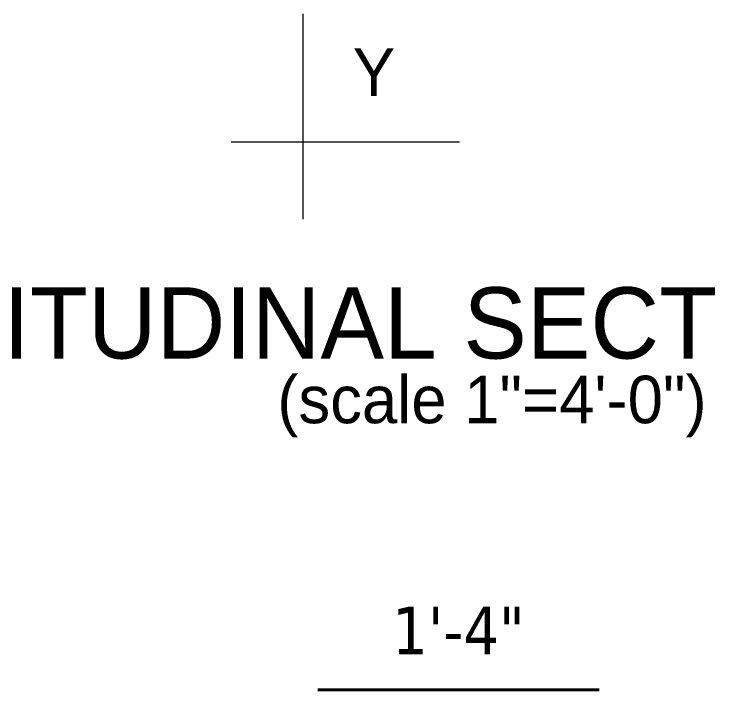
# Model space of a CAD drawing. Header units: inches. Extents: x 85856 to 287200, y -126184 to 75211.
# Drawn here: x 186452.9 to 186571.1, y -25421.6 to -25307.7 of the extents above; entities that cross this region are included whole.
import ezdxf

# ---------------------------------------------------------------- set-up
doc = ezdxf.new("R2010")
doc.units = ezdxf.units.IN
doc.header["$LTSCALE"] = 0.5
doc.header["$MEASUREMENT"] = 0
doc.header["$PDMODE"] = 66
doc.linetypes.add('ACAD_ISO04W100', pattern=[30, 24, -3, 0, -3])
doc.linetypes.add('HIDDEN', pattern=[0.375, 0.25, -0.125])
for name, color, linetype, lineweight in [('cl', 4, 'ACAD_ISO04W100', 15), ('DIM', 4, 'Continuous', 5), ('dimension', 100, 'Continuous', 13), ('door', 202, 'Continuous', 5), ('steps', 253, 'Continuous', 20), ('TEXT', 220, 'Continuous', 9), ('Toilet', 7, 'Continuous', 25), ('wall', 1, 'Continuous', 40)]:
    doc.layers.add(name, color=color, linetype=linetype, lineweight=lineweight)
doc.styles.add('Lettring Text', font='arial.ttf')
doc.styles.add('S-111', font='tahoma.ttf', dxfattribs={"height": 8})
doc.styles.get("Standard").update_dxf_attribs({"font": 'arial.ttf'})
doc.styles.add('Text', font='GOTHIC.TTF', dxfattribs={"height": 6})
doc.dimstyles.new('Copy of Standard', dxfattribs={"dimtxt": 6, "dimasz": 2.875, "dimexe": 2, "dimexo": 4, "dimgap": 2, "dimtad": 1, "dimdec": 0, "dimrnd": 1, "dimzin": 0, "dimdsep": 46, "dimlunit": 4, "dimtxsty": 'Lettring Text', "dimcen": 0.1, "dimclrd": 7, "dimclre": 7, "dimclrt": 7, "dimazin": 0, "dimtfac": 0.645, "dimtdec": 0, "dimtmove": 1, "dimatfit": 0, "dimfxl": 3, "dimfxlon": 1, "dimtfillclr": 256, "dimtolj": 1, "dimtzin": 0, "dimlwd": -1, "dimlwe": -1, "dimarcsym": 2})
doc.dimstyles.new("S-2'", dxfattribs={"dimscale": 96, "dimtxt": 9, "dimasz": 0.003, "dimexe": 0.09375, "dimexo": 0.09375, "dimgap": 0.0625, "dimtad": 1, "dimdec": 0, "dimlfac": 0.25, "dimzin": 3, "dimdsep": 46, "dimlunit": 3, "dimtxsty": 'S-111', "dimblk": 'S', "dimcen": 0.09375, "dimdle": 0.09375, "dimse1": 1, "dimse2": 1, "dimadec": 0, "dimazin": 1, "dimtfac": 1, "dimtdec": 0, "dimtix": 1, "dimtmove": 0, "dimatfit": 3, "dimldrblk": 'DOTSMALL', "dimfxl": 1, "dimtolj": 1, "dimtzin": 1, "dimarcsym": 0})
pattern_1 = [(90, (-3680.62, 0), (-12.5, 0), [])]

# ---------------------------------------------------------------- blocks, each defined once
blk = doc.blocks.new('REIURETT')
at = {"layer": 'DIM'}
for p, q in [((880107.96, -15248.73), (880107.96, -15283.3)), ((880095.85, -15270.27), (880134.35, -15270.27))]:
    blk.add_line(p, q, dxfattribs=at)
at = {"layer": 'TEXT', "style": 'Text'}
for s, height, p in [('Y', 8, (880116.36, -15262.53)), ('LONGITUDINAL SECTION AT X-X', 12, (880011.97, -15306.79)), ('(scale 1"=4\'-0")', 8, (880103.65, -15317.69))]:
    blk.add_text(s, height=height, dxfattribs=at).set_placement(p)
blk = doc.blocks.new('*D432')
at = {"layer": 'Defpoints', "color": 0, "ltscale": 0.5, "transparency": 16777216}
for p in [(348550.37, -34284.7), (348535.47, -34298.4), (348698.03, -34475.15)]:
    blk.add_point(p, dxfattribs=at)
at = {"layer": 'steps', "color": 7, "ltscale": 0.5, "transparency": 16777216}
for p, q in [((348548.16, -34286.73), (348551.84, -34283.34)), ((348710.98, -34459.33), (348552.32, -34286.81)), ((348710.72, -34463.47), (348714.4, -34460.09))]:
    blk.add_line(p, q, dxfattribs=at)
for points in [[(348552.67, -34286.49), (348551.96, -34287.14), (348550.37, -34284.7)], [(348711.33, -34459), (348710.63, -34459.65), (348712.93, -34461.44)]]:
    blk.add_solid(points, dxfattribs=at)
at = {"layer": 'steps', "color": 7, "ltscale": 0.5, "transparency": 16777216, "insert": (348637.63, -34367.57), "char_height": 12, "attachment_point": 5, "rotation": 312.6053, "style": 'Lettring Text'}
blk.add_mtext("\\A1;20'", dxfattribs=at)
blk = doc.blocks.new('*D433')
at = {"layer": 'Defpoints', "color": 0, "ltscale": 0.5, "transparency": 16777216}
for p in [(348698.03, -34475.15), (348715.72, -34493.16), (348441.11, -34727.6)]:
    blk.add_point(p, dxfattribs=at)
at = {"layer": 'steps', "color": 7, "ltscale": 0.5, "transparency": 16777216}
for p, q in [((348713.62, -34491.02), (348717.13, -34494.58)), ((348460.86, -34743.6), (348713.67, -34495.17)), ((348456.71, -34743.48), (348460.21, -34747.04))]:
    blk.add_line(p, q, dxfattribs=at)
for points in [[(348713.34, -34494.83), (348714.01, -34495.51), (348715.72, -34493.16)], [(348460.52, -34743.26), (348461.19, -34743.94), (348458.81, -34745.62)]]:
    blk.add_solid(points, dxfattribs=at)
at = {"layer": 'steps', "color": 7, "ltscale": 0.5, "transparency": 16777216, "insert": (348581.57, -34613.59), "char_height": 12, "attachment_point": 5, "rotation": 44.4987, "style": 'Lettring Text'}
blk.add_mtext("\\A1;30'", dxfattribs=at)
blk = doc.blocks.new('*D434')
at = {"layer": 'Defpoints', "color": 0, "ltscale": 0.5, "transparency": 16777216}
for p in [(348278.55, -34550.86), (348441.11, -34727.6), (348418.21, -34748.66)]:
    blk.add_point(p, dxfattribs=at)
at = {"layer": 'steps', "color": 7, "ltscale": 0.5, "transparency": 16777216}
for p, q in [((348257.87, -34569.89), (348254.19, -34573.27)), ((348257.61, -34574.03), (348416.27, -34746.55)), ((348420.42, -34746.63), (348416.74, -34750.02))]:
    blk.add_line(p, q, dxfattribs=at)
for points in [[(348257.96, -34573.71), (348257.25, -34574.36), (348255.66, -34571.92)], [(348416.62, -34746.22), (348415.92, -34746.87), (348418.21, -34748.66)]]:
    blk.add_solid(points, dxfattribs=at)
at = {"layer": 'steps', "color": 7, "ltscale": 0.5, "transparency": 16777216, "insert": (348342.92, -34654.79), "char_height": 12, "attachment_point": 5, "rotation": 312.6053, "style": 'Lettring Text'}
blk.add_mtext("\\A1;20'", dxfattribs=at)
blk = doc.blocks.new('*D435')
at = {"layer": 'Defpoints', "color": 0, "ltscale": 0.5, "transparency": 16777216}
for p in [(348535.47, -34298.4), (348278.55, -34550.86), (348295.33, -34567.93)]:
    blk.add_point(p, dxfattribs=at)
at = {"layer": 'steps', "color": 7, "ltscale": 0.5, "transparency": 16777216}
for p, q in [((348550.14, -34313.33), (348553.65, -34316.9)), ((348550.2, -34317.49), (348297.38, -34565.92)), ((348293.23, -34565.79), (348296.73, -34569.36))]:
    blk.add_line(p, q, dxfattribs=at)
for points in [[(348549.86, -34317.15), (348550.53, -34317.83), (348552.25, -34315.47)], [(348297.04, -34565.57), (348297.72, -34566.26), (348295.33, -34567.93)]]:
    blk.add_solid(points, dxfattribs=at)
at = {"layer": 'steps', "color": 7, "ltscale": 0.5, "transparency": 16777216, "insert": (348418.09, -34435.9), "char_height": 12, "attachment_point": 5, "rotation": 44.4987, "style": 'Lettring Text'}
blk.add_mtext("\\A1;30'", dxfattribs=at)
blk = doc.blocks.new('*D436')
at = {"layer": 'Defpoints', "color": 0, "ltscale": 0.5, "transparency": 16777216}
for p in [(348276.15, -34553.23), (348202.91, -34635.01), (348227.12, -34647.59)]:
    blk.add_point(p, dxfattribs=at)
at = {"layer": 'steps', "color": 7, "ltscale": 0.5, "transparency": 16777216}
for p, q in [((348254.6, -34542.03), (348250.17, -34539.73)), ((348250.62, -34543.2), (348204.24, -34632.46)), ((348205.57, -34636.4), (348201.14, -34634.09))]:
    blk.add_line(p, q, dxfattribs=at)
for points in [[(348250.19, -34542.98), (348251.04, -34543.42), (348251.94, -34540.65)], [(348203.81, -34632.24), (348204.66, -34632.68), (348202.91, -34635.01)]]:
    blk.add_solid(points, dxfattribs=at)
at = {"layer": 'steps', "color": 7, "ltscale": 0.5, "transparency": 16777216, "insert": (348220.21, -34584.08), "char_height": 12, "attachment_point": 5, "rotation": 62.5443, "style": 'Lettring Text'}
blk.add_mtext('\\A1;8\'-10"', dxfattribs=at)
blk = doc.blocks.new('*D437')
at = {"layer": 'Defpoints', "color": 0, "ltscale": 0.5, "transparency": 16777216}
for p in [(348639.66, -34196.02), (348256.91, -34533.65), (348276.15, -34553.23)]:
    blk.add_point(p, dxfattribs=at)
at = {"layer": 'steps', "color": 7, "ltscale": 0.5, "transparency": 16777216}
for p, q in [((348622.52, -34178.59), (348619.02, -34175.02)), ((348618.37, -34178.47), (348258.96, -34531.64)), ((348259.02, -34535.79), (348255.51, -34532.23))]:
    blk.add_line(p, q, dxfattribs=at)
for points in [[(348618.04, -34178.12), (348618.71, -34178.81), (348620.42, -34176.45)], [(348258.63, -34531.3), (348259.3, -34531.98), (348256.91, -34533.65)]]:
    blk.add_solid(points, dxfattribs=at)
at = {"layer": 'steps', "color": 7, "ltscale": 0.5, "transparency": 16777216, "insert": (348432.97, -34349.26), "char_height": 12, "attachment_point": 5, "rotation": 44.4987, "style": 'Lettring Text'}
blk.add_mtext('\\A1;42\'-6"', dxfattribs=at)
blk = doc.blocks.new('*D438')
at = {"layer": 'Defpoints', "color": 0, "ltscale": 0.5, "transparency": 16777216}
for p in [(348972.72, -33795.43), (348618.87, -34178.74), (348639.66, -34196.02)]:
    blk.add_point(p, dxfattribs=at)
at = {"layer": 'steps', "color": 7, "ltscale": 0.5, "transparency": 16777216}
for p, q in [((348954.24, -33780.07), (348950.4, -33776.87)), ((348950.1, -33780.36), (348620.71, -34176.53)), ((348621.18, -34180.66), (348617.33, -34177.46))]:
    blk.add_line(p, q, dxfattribs=at)
for points in [[(348949.73, -33780.06), (348950.47, -33780.67), (348951.94, -33778.15)], [(348620.34, -34176.23), (348621.08, -34176.84), (348618.87, -34178.74)]]:
    blk.add_solid(points, dxfattribs=at)
at = {"layer": 'steps', "color": 7, "ltscale": 0.5, "transparency": 16777216, "insert": (348779.15, -33973.25), "char_height": 12, "attachment_point": 5, "rotation": 50.2585, "style": 'Lettring Text'}
blk.add_mtext('\\A1;43\'-5"', dxfattribs=at)
blk = doc.blocks.new('*D439')
at = {"layer": 'Defpoints', "color": 0, "ltscale": 0.5, "transparency": 16777216}
for p in [(348990.45, -33780.81), (348972.72, -33795.43), (349174.62, -34040.17)]:
    blk.add_point(p, dxfattribs=at)
at = {"layer": 'steps', "color": 7, "ltscale": 0.5, "transparency": 16777216}
for p, q in [((348988.14, -33782.72), (348991.99, -33779.54)), ((349190.52, -34023.33), (348992.28, -33783.03)), ((349190.03, -34027.46), (349193.89, -34024.27))]:
    blk.add_line(p, q, dxfattribs=at)
for points in [[(348992.65, -33782.72), (348991.91, -33783.33), (348990.45, -33780.81)], [(349190.89, -34023.02), (349190.15, -34023.63), (349192.35, -34025.55)]]:
    blk.add_solid(points, dxfattribs=at)
at = {"layer": 'steps', "color": 7, "ltscale": 0.5, "transparency": 16777216, "insert": (349097.67, -33898.01), "char_height": 12, "attachment_point": 5, "rotation": 309.5205, "style": 'Lettring Text'}
blk.add_mtext('\\A1;26\'-5"', dxfattribs=at)
blk = doc.blocks.new('*D440')
at = {"layer": 'Defpoints', "color": 0, "ltscale": 0.5, "transparency": 16777216}
for p in [(349174.62, -34040.17), (349185.95, -34047.01), (349075.81, -34203.83)]:
    blk.add_point(p, dxfattribs=at)
at = {"layer": 'steps', "color": 7, "ltscale": 0.5, "transparency": 16777216}
for p, q in [((349183.38, -34045.46), (349187.66, -34048.05)), ((349088.63, -34208.21), (349184.46, -34049.48)), ((349084.57, -34209.12), (349088.85, -34211.71))]:
    blk.add_line(p, q, dxfattribs=at)
for points in [[(349184.05, -34049.23), (349184.87, -34049.72), (349185.95, -34047.01)], [(349088.22, -34207.97), (349089.04, -34208.46), (349087.14, -34210.67)]]:
    blk.add_solid(points, dxfattribs=at)
at = {"layer": 'steps', "color": 7, "ltscale": 0.5, "transparency": 16777216, "insert": (349129.59, -34124.64), "char_height": 12, "attachment_point": 5, "rotation": 58.8796, "style": 'Lettring Text'}
blk.add_mtext('\\A1;15\'-11"', dxfattribs=at)
blk = doc.blocks.new('*D441')
at = {"layer": 'Defpoints', "color": 0, "ltscale": 0.5, "transparency": 16777216}
for p in [(349075.81, -34203.83), (349086.51, -34211.28), (348945.94, -34390.52)]:
    blk.add_point(p, dxfattribs=at)
at = {"layer": 'steps', "color": 7, "ltscale": 0.5, "transparency": 16777216}
for p, q in [((349084.05, -34209.56), (349088.15, -34212.42)), ((348958.28, -34395.6), (349084.87, -34213.64)), ((348954.17, -34396.25), (348958.28, -34399.1))]:
    blk.add_line(p, q, dxfattribs=at)
for points in [[(349084.47, -34213.36), (349085.26, -34213.91), (349086.51, -34211.28)], [(348957.88, -34395.33), (348958.67, -34395.88), (348956.64, -34397.96)]]:
    blk.add_solid(points, dxfattribs=at)
at = {"layer": 'steps', "color": 7, "ltscale": 0.5, "transparency": 16777216, "insert": (349014.9, -34299.98), "char_height": 12, "attachment_point": 5, "rotation": 55.1744, "style": 'Lettring Text'}
blk.add_mtext('\\A1;18\'-11"', dxfattribs=at)
blk = doc.blocks.new('*D442')
at = {"layer": 'Defpoints', "color": 0, "ltscale": 0.5, "transparency": 16777216}
for p in [(348945.94, -34390.52), (348957.96, -34396.5), (348883, -34517.05)]:
    blk.add_point(p, dxfattribs=at)
at = {"layer": 'steps', "color": 7, "ltscale": 0.5, "transparency": 16777216}
for p, q in [((348955.27, -34395.16), (348959.75, -34397.39)), ((348896.31, -34520.46), (348956.68, -34399.07)), ((348892.34, -34521.7), (348896.82, -34523.92))]:
    blk.add_line(p, q, dxfattribs=at)
for points in [[(348956.25, -34398.86), (348957.11, -34399.29), (348957.96, -34396.5)], [(348895.88, -34520.24), (348896.74, -34520.67), (348895.03, -34523.03)]]:
    blk.add_solid(points, dxfattribs=at)
at = {"layer": 'steps', "color": 7, "ltscale": 0.5, "transparency": 16777216, "insert": (348919.22, -34456.15), "char_height": 12, "attachment_point": 5, "rotation": 63.5559, "style": 'Lettring Text'}
blk.add_mtext('\\A1;11\'-9"', dxfattribs=at)
blk = doc.blocks.new('*D443')
at = {"layer": 'Defpoints', "color": 0, "ltscale": 0.5, "transparency": 16777216}
for p in [(348883, -34517.05), (348894.55, -34523.66), (348717.03, -34807.23)]:
    blk.add_point(p, dxfattribs=at)
at = {"layer": 'steps', "color": 7, "ltscale": 0.5, "transparency": 16777216}
for p, q in [((348891.95, -34522.17), (348896.29, -34524.65)), ((348730.01, -34811.34), (348893.12, -34526.15)), ((348725.98, -34812.35), (348730.32, -34814.83))]:
    blk.add_line(p, q, dxfattribs=at)
for points in [[(348892.71, -34525.91), (348893.54, -34526.39), (348894.55, -34523.66)], [(348729.59, -34811.1), (348730.42, -34811.58), (348728.58, -34813.84)]]:
    blk.add_solid(points, dxfattribs=at)
at = {"layer": 'steps', "color": 7, "ltscale": 0.5, "transparency": 16777216, "insert": (348804.51, -34664.71), "char_height": 12, "attachment_point": 5, "rotation": 60.2319, "style": 'Lettring Text'}
blk.add_mtext('\\A1;27\'-10"', dxfattribs=at)
blk = doc.blocks.new('*D444')
at = {"layer": 'Defpoints', "color": 0, "ltscale": 0.5, "transparency": 16777216}
for p in [(348717.03, -34807.23), (348725.15, -34816.06), (348596.44, -34918.14)]:
    blk.add_point(p, dxfattribs=at)
at = {"layer": 'steps', "color": 7, "ltscale": 0.5, "transparency": 16777216}
for p, q in [((348723.12, -34813.85), (348726.5, -34817.53)), ((348606.67, -34925.02), (348723.03, -34818.01)), ((348602.53, -34924.76), (348605.91, -34928.44))]:
    blk.add_line(p, q, dxfattribs=at)
for points in [[(348722.71, -34817.65), (348723.36, -34818.36), (348725.15, -34816.06)], [(348606.35, -34924.67), (348607, -34925.38), (348604.56, -34926.97)]]:
    blk.add_solid(points, dxfattribs=at)
at = {"layer": 'steps', "color": 7, "ltscale": 0.5, "transparency": 16777216, "insert": (348659.35, -34865.53), "char_height": 12, "attachment_point": 5, "rotation": 42.6053, "style": 'Lettring Text'}
blk.add_mtext('\\A1;13\'-8"', dxfattribs=at)
blk = doc.blocks.new('*D445')
at = {"layer": 'Defpoints', "color": 0, "ltscale": 0.5, "transparency": 16777216}
for p in [(348596.44, -34918.14), (348608.18, -34926.98), (348502.53, -35042.92)]:
    blk.add_point(p, dxfattribs=at)
at = {"layer": 'steps', "color": 7, "ltscale": 0.5, "transparency": 16777216}
for p, q in [((348605.78, -34925.17), (348609.78, -34928.18)), ((348515.99, -35049.46), (348606.45, -34929.28)), ((348511.87, -35049.95), (348515.86, -35052.96))]:
    blk.add_line(p, q, dxfattribs=at)
for points in [[(348606.07, -34928.99), (348606.83, -34929.56), (348608.18, -34926.98)], [(348515.61, -35049.17), (348516.38, -35049.74), (348514.26, -35051.75)]]:
    blk.add_solid(points, dxfattribs=at)
at = {"layer": 'steps', "color": 7, "ltscale": 0.5, "transparency": 16777216, "insert": (348554.72, -34984.48), "char_height": 12, "attachment_point": 5, "rotation": 53.0328, "style": 'Lettring Text'}
blk.add_mtext("\\A1;13'", dxfattribs=at)
blk = doc.blocks.new('*D446')
at = {"layer": 'Defpoints', "color": 0, "ltscale": 0.5, "transparency": 16777216}
for p in [(348502.53, -35042.92), (348510.73, -35050.78), (348337.11, -35215.68)]:
    blk.add_point(p, dxfattribs=at)
at = {"layer": 'steps', "color": 7, "ltscale": 0.5, "transparency": 16777216}
for p, q in [((348508.57, -35048.7), (348512.18, -35052.16)), ((348347.31, -35221.47), (348508.75, -35052.85)), ((348343.15, -35221.47), (348346.76, -35224.93))]:
    blk.add_line(p, q, dxfattribs=at)
for points in [[(348508.4, -35052.52), (348509.09, -35053.19), (348510.73, -35050.78)], [(348346.96, -35221.14), (348347.65, -35221.8), (348345.32, -35223.54)]]:
    blk.add_solid(points, dxfattribs=at)
at = {"layer": 'steps', "color": 7, "ltscale": 0.5, "transparency": 16777216, "insert": (348422.16, -35131.54), "char_height": 12, "attachment_point": 5, "rotation": 46.2452, "style": 'Lettring Text'}
blk.add_mtext('\\A1;19\'-11"', dxfattribs=at)
blk = doc.blocks.new('*D447')
at = {"layer": 'Defpoints', "color": 0, "ltscale": 0.5, "transparency": 16777216}
for p in [(348235.73, -35078.11), (348337.11, -35215.68), (348318.98, -35229.04)]:
    blk.add_point(p, dxfattribs=at)
at = {"layer": 'steps', "color": 7, "ltscale": 0.5, "transparency": 16777216}
for p, q in [((348220.01, -35089.69), (348215.99, -35092.66)), ((348219.3, -35093.78), (348317.28, -35226.73)), ((348321.4, -35227.26), (348317.37, -35230.23))]:
    blk.add_line(p, q, dxfattribs=at)
for points in [[(348219.69, -35093.5), (348218.92, -35094.07), (348217.6, -35091.47)], [(348317.66, -35226.44), (348316.89, -35227.01), (348318.98, -35229.04)]]:
    blk.add_solid(points, dxfattribs=at)
at = {"layer": 'steps', "color": 7, "ltscale": 0.5, "transparency": 16777216, "insert": (348274.84, -35155.43), "char_height": 12, "attachment_point": 5, "rotation": 306.3881, "style": 'Lettring Text'}
blk.add_mtext('\\A1;14\'-3"', dxfattribs=at)
blk = doc.blocks.new('*D448')
at = {"layer": 'Defpoints', "color": 0, "ltscale": 0.5, "transparency": 16777216}
for p in [(348243.2, -34946.94), (348216.43, -35077.01), (348235.73, -35078.11)]:
    blk.add_point(p, dxfattribs=at)
at = {"layer": 'steps', "color": 7, "ltscale": 0.5, "transparency": 16777216}
for p, q in [((348226.89, -34946.01), (348221.9, -34945.72)), ((348223.73, -34948.71), (348216.59, -35074.14)), ((348219.42, -35077.18), (348214.43, -35076.9))]:
    blk.add_line(p, q, dxfattribs=at)
for points in [[(348223.25, -34948.68), (348224.21, -34948.74), (348223.9, -34945.84)], [(348216.11, -35074.11), (348217.07, -35074.17), (348216.43, -35077.01)]]:
    blk.add_solid(points, dxfattribs=at)
at = {"layer": 'steps', "color": 7, "ltscale": 0.5, "transparency": 16777216, "insert": (348212.05, -35010.96), "char_height": 12, "attachment_point": 5, "rotation": 86.7405, "style": 'Lettring Text'}
blk.add_mtext('\\A1;10\'-11"', dxfattribs=at)
blk = doc.blocks.new('*D449')
at = {"layer": 'Defpoints', "color": 0, "ltscale": 0.5, "transparency": 16777216}
for p in [(348225.05, -34744.31), (348243.2, -34946.94), (348218.77, -34949.12)]:
    blk.add_point(p, dxfattribs=at)
at = {"layer": 'steps', "color": 7, "ltscale": 0.5, "transparency": 16777216}
for p, q in [((348203.62, -34746.23), (348198.64, -34746.68)), ((348200.88, -34749.36), (348218.51, -34946.26)), ((348221.76, -34948.86), (348216.78, -34949.3))]:
    blk.add_line(p, q, dxfattribs=at)
for points in [[(348201.36, -34749.32), (348200.41, -34749.4), (348200.63, -34746.5)], [(348218.99, -34946.22), (348218.04, -34946.3), (348218.77, -34949.12)]]:
    blk.add_solid(points, dxfattribs=at)
at = {"layer": 'steps', "color": 7, "ltscale": 0.5, "transparency": 16777216, "insert": (348217.79, -34847.09), "char_height": 12, "attachment_point": 5, "rotation": 275.1164, "style": 'Lettring Text'}
blk.add_mtext('\\A1;16\'-11"', dxfattribs=at)
blk = doc.blocks.new('*D450')
at = {"layer": 'Defpoints', "color": 0, "ltscale": 0.5, "transparency": 16777216}
for p in [(348227.12, -34647.59), (348200.36, -34743.78), (348225.05, -34744.31)]:
    blk.add_point(p, dxfattribs=at)
at = {"layer": 'steps', "color": 7, "ltscale": 0.5, "transparency": 16777216}
for p, q in [((348205.42, -34647.13), (348200.42, -34647.02)), ((348202.36, -34649.94), (348200.42, -34740.91)), ((348203.36, -34743.85), (348198.36, -34743.74))]:
    blk.add_line(p, q, dxfattribs=at)
for points in [[(348201.88, -34649.93), (348202.84, -34649.95), (348202.42, -34647.06)], [(348199.94, -34740.9), (348200.9, -34740.92), (348200.36, -34743.78)]]:
    blk.add_solid(points, dxfattribs=at)
at = {"layer": 'steps', "color": 7, "ltscale": 0.5, "transparency": 16777216, "insert": (348193.26, -34695.25), "char_height": 12, "attachment_point": 5, "rotation": 88.7786, "style": 'Lettring Text'}
blk.add_mtext('\\A1;8\'-1"', dxfattribs=at)
blk = doc.blocks.new('*D451')
at = {"layer": 'Defpoints', "color": 0, "ltscale": 0.5, "transparency": 16777216}
for p in [(348972.72, -33795.43), (348972.72, -33795.43), (349075.81, -34203.83)]:
    blk.add_point(p, dxfattribs=at)
at = {"layer": 'steps', "color": 7, "ltscale": 0.5, "transparency": 16777216}
for p, q in [((348972.72, -33795.43), (348974.66, -33794.94)), ((349075.11, -34201.05), (348973.43, -33798.22)), ((349075.81, -34203.83), (349077.75, -34203.34))]:
    blk.add_line(p, q, dxfattribs=at)
for points in [[(348973.89, -33798.1), (348972.96, -33798.34), (348972.72, -33795.43)], [(349075.57, -34200.93), (349074.64, -34201.16), (349075.81, -34203.83)]]:
    blk.add_solid(points, dxfattribs=at)
at = {"layer": 'steps', "color": 7, "ltscale": 0.5, "transparency": 16777216, "insert": (349032.15, -33997.64), "char_height": 12, "attachment_point": 5, "rotation": 284.1668, "style": 'Lettring Text'}
blk.add_mtext('\\A1;35\'-1"', dxfattribs=at)
blk = doc.blocks.new('*D452')
at = {"layer": 'Defpoints', "color": 0, "ltscale": 0.5, "transparency": 16777216}
for p in [(348972.72, -33795.43), (348945.94, -34390.52), (348945.94, -34390.52)]:
    blk.add_point(p, dxfattribs=at)
at = {"layer": 'steps', "color": 7, "ltscale": 0.5, "transparency": 16777216}
for p, q in [((348972.72, -33795.43), (348970.72, -33795.34)), ((348972.59, -33798.31), (348946.07, -34387.65)), ((348945.94, -34390.52), (348943.94, -34390.43))]:
    blk.add_line(p, q, dxfattribs=at)
for points in [[(348972.11, -33798.28), (348973.07, -33798.33), (348972.72, -33795.43)], [(348945.59, -34387.63), (348946.55, -34387.67), (348945.94, -34390.52)]]:
    blk.add_solid(points, dxfattribs=at)
at = {"layer": 'steps', "color": 7, "ltscale": 0.5, "transparency": 16777216, "insert": (348951.21, -34092.61), "char_height": 12, "attachment_point": 5, "rotation": 87.4229, "style": 'Lettring Text'}
blk.add_mtext('\\A1;49\'-8"', dxfattribs=at)
blk = doc.blocks.new('*D453')
at = {"layer": 'Defpoints', "color": 0, "ltscale": 0.5, "transparency": 16777216}
for p in [(348972.72, -33795.43), (348972.72, -33795.43), (348883, -34517.05)]:
    blk.add_point(p, dxfattribs=at)
at = {"layer": 'steps', "color": 7, "ltscale": 0.5, "transparency": 16777216}
for p, q in [((348972.72, -33795.43), (348974.71, -33795.68)), ((348883.36, -34514.2), (348972.37, -33798.29)), ((348883, -34517.05), (348884.99, -34517.3))]:
    blk.add_line(p, q, dxfattribs=at)
for points in [[(348971.89, -33798.23), (348972.84, -33798.35), (348972.72, -33795.43)], [(348882.88, -34514.14), (348883.83, -34514.26), (348883, -34517.05)]]:
    blk.add_solid(points, dxfattribs=at)
at = {"layer": 'steps', "color": 7, "ltscale": 0.5, "transparency": 16777216, "insert": (348919.8, -34155.24), "char_height": 12, "attachment_point": 5, "rotation": 82.9129, "style": 'Lettring Text'}
blk.add_mtext('\\A1;60\'-7"', dxfattribs=at)
blk = doc.blocks.new('*D454')
at = {"layer": 'Defpoints', "color": 0, "ltscale": 0.5, "transparency": 16777216}
for p in [(348639.66, -34196.02), (348883, -34517.05), (348883, -34517.05)]:
    blk.add_point(p, dxfattribs=at)
at = {"layer": 'steps', "color": 7, "ltscale": 0.5, "transparency": 16777216}
for p, q in [((348639.66, -34196.02), (348641.25, -34194.82)), ((348641.39, -34198.31), (348881.27, -34514.76)), ((348883, -34517.05), (348884.6, -34515.84))]:
    blk.add_line(p, q, dxfattribs=at)
for points in [[(348641.77, -34198.03), (348641.01, -34198.6), (348639.66, -34196.02)], [(348881.65, -34514.47), (348880.89, -34515.05), (348883, -34517.05)]]:
    blk.add_solid(points, dxfattribs=at)
at = {"layer": 'steps', "color": 7, "ltscale": 0.5, "transparency": 16777216, "insert": (348767.81, -34351.63), "char_height": 12, "attachment_point": 5, "rotation": 307.1633, "style": 'Lettring Text'}
blk.add_mtext('\\A1;33\'-7"', dxfattribs=at)
blk = doc.blocks.new('*D455')
at = {"layer": 'Defpoints', "color": 0, "ltscale": 0.5, "transparency": 16777216}
for p in [(348639.66, -34196.02), (348639.66, -34196.02), (348717.03, -34807.23)]:
    blk.add_point(p, dxfattribs=at)
at = {"layer": 'steps', "color": 7, "ltscale": 0.5, "transparency": 16777216}
for p, q in [((348639.66, -34196.02), (348637.67, -34196.28)), ((348716.67, -34804.38), (348640.02, -34198.88)), ((348717.03, -34807.23), (348715.05, -34807.48))]:
    blk.add_line(p, q, dxfattribs=at)
for points in [[(348640.49, -34198.82), (348639.54, -34198.94), (348639.66, -34196.02)], [(348717.15, -34804.32), (348716.2, -34804.44), (348717.03, -34807.23)]]:
    blk.add_solid(points, dxfattribs=at)
at = {"layer": 'steps', "color": 7, "ltscale": 0.5, "transparency": 16777216, "insert": (348686.41, -34500.61), "char_height": 12, "attachment_point": 5, "rotation": 277.2151, "style": 'Lettring Text'}
blk.add_mtext('\\A1;51\'-4"', dxfattribs=at)
blk = doc.blocks.new('*D456')
at = {"layer": 'Defpoints', "color": 0, "ltscale": 0.5, "transparency": 16777216}
for p in [(348276.15, -34553.23), (348276.15, -34553.23), (348717.03, -34807.23)]:
    blk.add_point(p, dxfattribs=at)
at = {"layer": 'steps', "color": 7, "ltscale": 0.5, "transparency": 16777216}
for p, q in [((348276.15, -34553.23), (348275.15, -34554.96)), ((348714.54, -34805.8), (348278.64, -34554.66)), ((348717.03, -34807.23), (348716.03, -34808.96))]:
    blk.add_line(p, q, dxfattribs=at)
for points in [[(348278.88, -34554.25), (348278.4, -34555.08), (348276.15, -34553.23)], [(348714.78, -34805.38), (348714.3, -34806.21), (348717.03, -34807.23)]]:
    blk.add_solid(points, dxfattribs=at)
at = {"layer": 'steps', "color": 7, "ltscale": 0.5, "transparency": 16777216, "insert": (348500.65, -34673.19), "char_height": 12, "attachment_point": 5, "rotation": 330.0526, "style": 'Lettring Text'}
blk.add_mtext('\\A1;42\'-5"', dxfattribs=at)
blk = doc.blocks.new('*D457')
at = {"layer": 'Defpoints', "color": 0, "ltscale": 0.5, "transparency": 16777216}
for p in [(348227.12, -34647.59), (348717.03, -34807.23), (348717.03, -34807.23)]:
    blk.add_point(p, dxfattribs=at)
at = {"layer": 'steps', "color": 7, "ltscale": 0.5, "transparency": 16777216}
for p, q in [((348227.12, -34647.59), (348227.74, -34645.69)), ((348229.85, -34648.48), (348714.3, -34806.34)), ((348717.03, -34807.23), (348717.65, -34805.33))]:
    blk.add_line(p, q, dxfattribs=at)
for points in [[(348230, -34648.03), (348229.7, -34648.94), (348227.12, -34647.59)], [(348714.45, -34805.89), (348714.15, -34806.8), (348717.03, -34807.23)]]:
    blk.add_solid(points, dxfattribs=at)
at = {"layer": 'steps', "color": 7, "ltscale": 0.5, "transparency": 16777216, "insert": (348474.56, -34719.78), "char_height": 12, "attachment_point": 5, "rotation": 341.9515, "style": 'Lettring Text'}
blk.add_mtext('\\A1;42\'-11"', dxfattribs=at)
blk = doc.blocks.new('*D458')
at = {"layer": 'Defpoints', "color": 0, "ltscale": 0.5, "transparency": 16777216}
for p in [(348225.05, -34744.31), (348225.05, -34744.31), (348717.03, -34807.23)]:
    blk.add_point(p, dxfattribs=at)
at = {"layer": 'steps', "color": 7, "ltscale": 0.5, "transparency": 16777216}
for p, q in [((348225.05, -34744.31), (348224.8, -34746.29)), ((348714.18, -34806.87), (348227.91, -34744.68)), ((348717.03, -34807.23), (348716.78, -34809.22))]:
    blk.add_line(p, q, dxfattribs=at)
for points in [[(348227.97, -34744.2), (348227.85, -34745.15), (348225.05, -34744.31)], [(348714.24, -34806.39), (348714.12, -34807.34), (348717.03, -34807.23)]]:
    blk.add_solid(points, dxfattribs=at)
at = {"layer": 'steps', "color": 7, "ltscale": 0.5, "transparency": 16777216, "insert": (348472.06, -34767.81), "char_height": 12, "attachment_point": 5, "rotation": 352.7118, "style": 'Lettring Text'}
blk.add_mtext('\\A1;41\'-4"', dxfattribs=at)
blk = doc.blocks.new('*D459')
at = {"layer": 'Defpoints', "color": 0, "ltscale": 0.5, "transparency": 16777216}
for p in [(348225.05, -34744.31), (348596.44, -34918.14), (348596.44, -34918.14)]:
    blk.add_point(p, dxfattribs=at)
at = {"layer": 'steps', "color": 7, "ltscale": 0.5, "transparency": 16777216}
for p, q in [((348225.05, -34744.31), (348225.9, -34742.5)), ((348227.66, -34745.53), (348593.83, -34916.92)), ((348596.44, -34918.14), (348597.29, -34916.33))]:
    blk.add_line(p, q, dxfattribs=at)
for points in [[(348227.86, -34745.1), (348227.46, -34745.96), (348225.05, -34744.31)], [(348594.04, -34916.49), (348593.63, -34917.36), (348596.44, -34918.14)]]:
    blk.add_solid(points, dxfattribs=at)
at = {"layer": 'steps', "color": 7, "ltscale": 0.5, "transparency": 16777216, "insert": (348414.19, -34823.86), "char_height": 12, "attachment_point": 5, "rotation": 334.9173, "style": 'Lettring Text'}
blk.add_mtext('\\A1;34\'-2"', dxfattribs=at)
blk = doc.blocks.new('*D460')
at = {"layer": 'Defpoints', "color": 0, "ltscale": 0.5, "transparency": 16777216}
for p in [(348596.44, -34918.14), (348243.2, -34946.94), (348243.2, -34946.94)]:
    blk.add_point(p, dxfattribs=at)
at = {"layer": 'steps', "color": 7, "ltscale": 0.5, "transparency": 16777216}
for p, q in [((348593.57, -34918.38), (348246.06, -34946.7)), ((348596.44, -34918.14), (348596.28, -34916.15)), ((348243.2, -34946.94), (348243.03, -34944.94))]:
    blk.add_line(p, q, dxfattribs=at)
for points in [[(348593.53, -34917.9), (348593.61, -34918.85), (348596.44, -34918.14)], [(348246.02, -34946.23), (348246.1, -34947.18), (348243.2, -34946.94)]]:
    blk.add_solid(points, dxfattribs=at)
at = {"layer": 'steps', "color": 7, "ltscale": 0.5, "transparency": 16777216, "insert": (348419.16, -34924.44), "char_height": 12, "attachment_point": 5, "rotation": 4.6601, "style": 'Lettring Text'}
blk.add_mtext('\\A1;29\'-6"', dxfattribs=at)
blk = doc.blocks.new('*D461')
at = {"layer": 'Defpoints', "color": 0, "ltscale": 0.5, "transparency": 16777216}
for p in [(348243.2, -34946.94), (348243.2, -34946.94), (348502.53, -35042.92)]:
    blk.add_point(p, dxfattribs=at)
at = {"layer": 'steps', "color": 7, "ltscale": 0.5, "transparency": 16777216}
for p, q in [((348243.2, -34946.94), (348242.5, -34948.81)), ((348499.83, -35041.92), (348245.89, -34947.94)), ((348502.53, -35042.92), (348501.83, -35044.79))]:
    blk.add_line(p, q, dxfattribs=at)
for points in [[(348246.06, -34947.49), (348245.73, -34948.38), (348243.2, -34946.94)], [(348500, -35041.47), (348499.66, -35042.37), (348502.53, -35042.92)]]:
    blk.add_solid(points, dxfattribs=at)
at = {"layer": 'steps', "color": 7, "ltscale": 0.5, "transparency": 16777216, "insert": (348375.68, -34987.3), "char_height": 12, "attachment_point": 5, "rotation": 339.6898, "style": 'Lettring Text'}
blk.add_mtext('\\A1;23\'-1"', dxfattribs=at)
blk = doc.blocks.new('*D462')
at = {"layer": 'Defpoints', "color": 0, "ltscale": 0.5, "transparency": 16777216}
for p in [(348502.53, -35042.92), (348235.73, -35078.11), (348235.73, -35078.11)]:
    blk.add_point(p, dxfattribs=at)
at = {"layer": 'steps', "color": 7, "ltscale": 0.5, "transparency": 16777216}
for p, q in [((348502.53, -35042.92), (348502.26, -35040.94)), ((348499.68, -35043.29), (348238.58, -35077.74)), ((348235.73, -35078.11), (348235.47, -35076.13))]:
    blk.add_line(p, q, dxfattribs=at)
for points in [[(348499.61, -35042.82), (348499.74, -35043.77), (348502.53, -35042.92)], [(348238.51, -35077.26), (348238.64, -35078.21), (348235.73, -35078.11)]]:
    blk.add_solid(points, dxfattribs=at)
at = {"layer": 'steps', "color": 7, "ltscale": 0.5, "transparency": 16777216, "insert": (348368.06, -35052.46), "char_height": 12, "attachment_point": 5, "rotation": 7.5144, "style": 'Lettring Text'}
blk.add_mtext('\\A1;22\'-5"', dxfattribs=at)
blk = doc.blocks.new('*D463')
at = {"layer": 'Defpoints', "color": 0, "ltscale": 0.5, "transparency": 16777216}
for p in [(348698.03, -34475.15), (348855.47, -34565.2), (348855.47, -34565.2)]:
    blk.add_point(p, dxfattribs=at)
at = {"layer": 'steps', "color": 7, "ltscale": 0.5, "transparency": 16777216}
for p, q in [((348698.03, -34475.15), (348699.02, -34473.41)), ((348700.52, -34476.57), (348852.97, -34563.77)), ((348855.47, -34565.2), (348856.46, -34563.46))]:
    blk.add_line(p, q, dxfattribs=at)
for points in [[(348700.76, -34476.16), (348700.28, -34476.99), (348698.03, -34475.15)], [(348853.21, -34563.35), (348852.73, -34564.18), (348855.47, -34565.2)]]:
    blk.add_solid(points, dxfattribs=at)
at = {"layer": 'steps', "color": 7, "ltscale": 0.5, "transparency": 16777216, "insert": (348780.78, -34513.12), "char_height": 12, "attachment_point": 5, "rotation": 330.2319, "style": 'Lettring Text'}
blk.add_mtext('\\A1;15\'-1"', dxfattribs=at)
blk = doc.blocks.new('*D464')
at = {"layer": 'Defpoints', "color": 0, "ltscale": 0.5, "transparency": 16777216}
for p in [(348855.47, -34565.2), (348890.36, -34588.46), (348890.36, -34588.46)]:
    blk.add_point(p, dxfattribs=at)
at = {"layer": 'steps', "color": 7, "ltscale": 0.5, "transparency": 16777216}
for p, q in [((348855.47, -34565.2), (348856.58, -34563.53)), ((348857.86, -34566.79), (348887.97, -34586.86)), ((348890.36, -34588.46), (348891.47, -34586.79))]:
    blk.add_line(p, q, dxfattribs=at)
for points in [[(348858.13, -34566.39), (348857.59, -34567.19), (348855.47, -34565.2)], [(348888.24, -34586.46), (348887.7, -34587.26), (348890.36, -34588.46)]]:
    blk.add_solid(points, dxfattribs=at)
at = {"layer": 'steps', "color": 7, "ltscale": 0.5, "transparency": 16777216, "insert": (348877.42, -34570.06), "char_height": 12, "attachment_point": 5, "rotation": 326.3128, "style": 'Lettring Text'}
blk.add_mtext('\\A1;3\'-6"', dxfattribs=at)
blk = doc.blocks.new('*D465')
at = {"layer": 'Defpoints', "color": 0, "ltscale": 0.5, "transparency": 16777216}
for p in [(348940.54, -34621.59), (348849.48, -34649.79), (348899.98, -34683.09)]:
    blk.add_point(p, dxfattribs=at)
at = {"layer": 'steps', "color": 7, "ltscale": 0.5, "transparency": 16777216}
for p, q in [((348888.39, -34590.79), (348891.14, -34586.62)), ((348892.44, -34589.87), (348938.14, -34620.01)), ((348938.89, -34624.09), (348941.64, -34619.92))]:
    blk.add_line(p, q, dxfattribs=at)
for points in [[(348892.7, -34589.47), (348892.18, -34590.27), (348890.04, -34588.29)], [(348938.4, -34619.61), (348937.87, -34620.41), (348940.54, -34621.59)]]:
    blk.add_solid(points, dxfattribs=at)
at = {"layer": 'steps', "color": 7, "ltscale": 0.5, "transparency": 16777216, "insert": (348919.75, -34598.17), "char_height": 12, "attachment_point": 5, "rotation": 326.5952, "style": 'Lettring Text'}
blk.add_mtext("\\A1;5'", dxfattribs=at)
blk = doc.blocks.new('*D466')
at = {"layer": 'Defpoints', "color": 0, "ltscale": 0.5, "transparency": 16777216}
for p in [(349033.22, -33778.42), (348912.66, -33867.68), (349124.32, -33901.47)]:
    blk.add_point(p, dxfattribs=at)
at = {"layer": 'steps', "color": 7, "ltscale": 0.5, "transparency": 16777216}
for p, q in [((349122.54, -33899.06), (349125.51, -33903.08)), ((349006.07, -33989.02), (349122.01, -33903.18)), ((349001.97, -33988.32), (349004.95, -33992.34))]:
    blk.add_line(p, q, dxfattribs=at)
for points in [[(349121.73, -33902.8), (349122.3, -33903.57), (349124.32, -33901.47)], [(349005.78, -33988.64), (349006.35, -33989.41), (349003.76, -33990.73)]]:
    blk.add_solid(points, dxfattribs=at)
at = {"layer": 'steps', "color": 7, "ltscale": 0.5, "transparency": 16777216, "insert": (349059.2, -33939.57), "char_height": 12, "attachment_point": 5, "rotation": 36.514, "style": 'Lettring Text'}
blk.add_mtext('\\A1;12\'-6"', dxfattribs=at)
blk = doc.blocks.new('*D467')
at = {"layer": 'Defpoints', "color": 0, "ltscale": 0.5, "transparency": 16777216}
for p in [(349038.19, -33710.58), (349046.88, -33722.01), (348962.34, -33786.28)]:
    blk.add_point(p, dxfattribs=at)
at = {"layer": 'steps', "color": 7, "ltscale": 0.5, "transparency": 16777216}
for p, q in [((349040, -33712.96), (349036.98, -33708.98)), ((348955.93, -33773.1), (349035.9, -33712.32)), ((348955.46, -33777.23), (348952.43, -33773.25))]:
    blk.add_line(p, q, dxfattribs=at)
for points in [[(349035.61, -33711.94), (349036.19, -33712.7), (349038.19, -33710.58)], [(348955.64, -33772.72), (348956.22, -33773.49), (348953.65, -33774.84)]]:
    blk.add_solid(points, dxfattribs=at)
at = {"layer": 'steps', "color": 7, "ltscale": 0.5, "transparency": 16777216, "insert": (348991, -33736.24), "char_height": 12, "attachment_point": 5, "rotation": 37.2413, "style": 'Lettring Text'}
blk.add_mtext('\\A1;8\'-10"', dxfattribs=at)
blk = doc.blocks.new('*D468')
at = {"layer": 'Defpoints', "color": 0, "ltscale": 0.5, "transparency": 16777216}
for p in [(349102.08, -33687.95), (349102.08, -33687.95), (349056.45, -33729.75)]:
    blk.add_point(p, dxfattribs=at)
at = {"layer": 'steps', "color": 7, "ltscale": 0.5, "transparency": 16777216}
for p, q in [((349102.08, -33687.95), (349100.72, -33686.48)), ((349058.57, -33727.81), (349099.96, -33689.9)), ((349056.45, -33729.75), (349055.1, -33728.27))]:
    blk.add_line(p, q, dxfattribs=at)
for points in [[(349099.63, -33689.54), (349100.28, -33690.25), (349102.08, -33687.95)], [(349058.24, -33727.45), (349058.89, -33728.16), (349056.45, -33729.75)]]:
    blk.add_solid(points, dxfattribs=at)
at = {"layer": 'steps', "color": 7, "ltscale": 0.5, "transparency": 16777216, "insert": (349073.77, -33702.86), "char_height": 12, "attachment_point": 5, "rotation": 42.4886, "style": 'Lettring Text'}
blk.add_mtext('\\A1;5\'-2"', dxfattribs=at)
blk = doc.blocks.new('_DOTSMALL')
at = {"color": 0, "linetype": 'ByBlock', "const_width": 0.5}
blk.add_lwpolyline([(-0.0625, 0, 1), (0.0625, 0, 1)], format="xyb", close=True, dxfattribs=at)
blk = doc.blocks.new('S')
at = {"layer": 'door', "ltscale": 0.5}
h = blk.add_hatch(dxfattribs=at)
h.set_pattern_fill('ANSI31', color=256, scale=100, angle=45)
h.set_pattern_definition(pattern_1)
h.paths.add_polyline_path([(348492.01, -34677.59), (348677.54, -34495.28), (348671.31, -34446.1), (348535.47, -34298.4), (348278.55, -34550.86), (348285.9, -34558.84)])
h.paths.add_polyline_path([(348401.47, -34510.36), (348555.91, -34510.36), (348555.91, -34481.65), (348401.47, -34481.65)], flags=24)
h = blk.add_hatch(dxfattribs=at)
h.set_pattern_fill('ANSI31', color=256, scale=100, angle=45)
h.set_pattern_definition(pattern_1)
h.paths.add_polyline_path([(348285.9, -34558.84), (348427.6, -34712.92), (348448.97, -34719.88), (348492.01, -34677.59)])
for p, q in [((349024.38, -33603.13), (349048.97, -33576.83)), ((349014.73, -33613.25), (349024.38, -33603.13)), ((349014.73, -33613.25), (349024.38, -33603.13)), ((349024.38, -33603.13), (349230.99, -33828.7)), ((349027.76, -33625.67), (349014.73, -33613.25)), ((348998.17, -33630.62), (348985.14, -33618.19)), ((349027.76, -33625.67), (348985.14, -33618.19)), ((349006.35, -33622.03), (349006.45, -33621.93)), ((349006.35, -33622.03), (349006.45, -33621.93)), ((348958.35, -33672.36), (348998.17, -33630.62)), ((348988.52, -33640.73), (348998.17, -33630.62)), ((348958.35, -33672.36), (348988.52, -33640.73)), ((348971.38, -33684.79), (348958.35, -33672.36)), ((348941.79, -33689.73), (348928.76, -33677.31)), ((348971.38, -33684.79), (348928.76, -33677.31)), ((348911.62, -33721.36), (348941.79, -33689.73)), ((348911.62, -33721.36), (348941.79, -33689.73)), ((348911.62, -33721.36), (348887.23, -33747.84)), ((348883, -34517.05), (348972.72, -33795.43)), ((348972.72, -33795.43), (348945.94, -34390.52)), ((349075.81, -34203.83), (348972.72, -33795.43)), ((349340.12, -33817.15), (349351.02, -33826.73)), ((349295.43, -33910.54), (349351.02, -33826.73)), ((349351.02, -33826.73), (349385.06, -33858.96)), ((349230.99, -33828.7), (349282.87, -33908.42)), ((349376.81, -33867.67), (349385.06, -33858.96)), ((349116.7, -34136.1), (348912.66, -33867.68)), ((349410.74, -33866.74), (349376.81, -33867.67)), ((349402.49, -33875.46), (349410.74, -33866.74)), ((349402.49, -33875.46), (349436.53, -33907.68)), ((349282.87, -33908.42), (349295.43, -33910.54)), ((349353.67, -33995.22), (349436.53, -33907.68)), ((349436.53, -33907.68), (349447.43, -33917.27)), ((349221.48, -33959.95), (349227.91, -33955.65)), ((349174.62, -34040.17), (349221.48, -33959.95)), ((349353.67, -33995.22), (349453.98, -34100.95)), ((349302.66, -34060.32), (349392.17, -34139.97)), ((349425.35, -34128.11), (349473.23, -34082.68)), ((349292.23, -34104.61), (349370.6, -34180.05)), ((349425.35, -34128.11), (349437.74, -34141.17)), ((349386.84, -34139.83), (349399.23, -34152.89)), ((349386.84, -34139.83), (349437.74, -34141.17)), ((349348.12, -34201.38), (349399.23, -34152.89)), ((348717.03, -34807.23), (348639.66, -34196.02)), ((348639.66, -34196.02), (348883, -34517.05)), ((348717.03, -34807.23), (348276.15, -34553.23)), ((348227.12, -34647.59), (348717.03, -34807.23)), ((348225.05, -34744.31), (348596.44, -34918.14)), ((348717.03, -34807.23), (348225.05, -34744.31)), ((348596.44, -34918.14), (348243.2, -34946.94)), ((348502.53, -35042.92), (348243.2, -34946.94)), ((348502.53, -35042.92), (348235.73, -35078.11)), ((348326.04, -35275.69), (348305, -35264.15)), ((348336.09, -35280.94), (348326.04, -35275.69)), ((348336.09, -35280.94), (348326.04, -35275.69)), ((348327.75, -35296.9), (348365.69, -35276.11)), ((348357.36, -35292.06), (348365.69, -35276.11)), ((348327.75, -35296.9), (348336.09, -35280.94)), ((348388.25, -35308.22), (348357.36, -35292.06)), ((348367.41, -35297.32), (348357.36, -35292.06)), ((348388.25, -35308.22), (348367.41, -35297.32)), ((348379.91, -35324.17), (348417.86, -35303.38)), ((348409.52, -35319.33), (348417.86, -35303.38)), ((348379.91, -35324.17), (348388.25, -35308.22)), ((348430.37, -35330.23), (348409.52, -35319.33)), ((348430.37, -35330.23), (348409.52, -35319.33)), ((348430.37, -35330.23), (348451.58, -35341.46))]:
    blk.add_line(p, q, dxfattribs=at)
at = {"layer": 'door', "linetype": 'HIDDEN', "ltscale": 50}
blk.add_line((349105.83, -33873.94), (348960.61, -33682.9), dxfattribs=at)
at = {"layer": 'door', "linetype": 'HIDDEN', "ltscale": 20}
blk.add_lwpolyline([(348364.43, -35226.93), (348398.07, -35178.33), (348512.48, -35052.46), (348613.07, -34934.07), (348690.97, -34855.83), (348725.96, -34814.33), (348970.83, -34410.46), (349096.73, -34216.51), (349262.55, -33942.34), (349199.44, -33852.69), (349006.35, -33622.03)], dxfattribs=at)
at = {"layer": 'door', "ltscale": 0.5}
for points in [[(348430.37, -35330.23), (348506.02, -35186.12), (348604.79, -35082.64), (348632.6, -35069.23), (348718.71, -34964.91), (348753.46, -34945.63), (348769.71, -34880.61), (349229.38, -34183.62), (349292.23, -34104.61), (349303.8, -34055.48), (348988.52, -33640.73)], [(348367.41, -35297.32), (348411.21, -35190.91), (348478.99, -35107.36), (348653.62, -34925.04), (348703.24, -34869.17), (348995.72, -34430.41), (349257.23, -33998.79), (349306.11, -33958.28), (349295.43, -33910.54)]]:
    blk.add_lwpolyline(points, dxfattribs=at)
at = {"layer": 'door', "linetype": 'HIDDEN', "ltscale": 50}
blk.add_lwpolyline([(348398.89, -35313.77), (348447.39, -35209.9), (348478.6, -35163.88), (348578.16, -35057.13), (348690.62, -34939.96), (348744.06, -34863.52), (348974.75, -34515.59), (349198.61, -34164.97), (349260.05, -34076.81), (349105.83, -33873.94)], dxfattribs=at)
at = {"layer": 'door', "ltscale": 0.5}
blk.add_lwpolyline([(348698.03, -34475.15), (348535.47, -34298.4), (348278.55, -34550.86), (348441.11, -34727.6)], close=True, dxfattribs=at)
at = {"layer": 'Toilet', "color": 1}
for p, q in [((348972.72, -33795.43), (348911.62, -33721.36)), ((348972.72, -33795.43), (348912.05, -33721.89)), ((348972.72, -33795.43), (348639.66, -34196.02)), ((349174.62, -34040.17), (348972.72, -33795.43)), ((349174.62, -34040.17), (348972.72, -33795.43)), ((348790.64, -34298.55), (349063.82, -33905.87)), ((349075.81, -34203.83), (349174.62, -34040.17)), ((348639.66, -34196.02), (348276.15, -34553.23)), ((348945.94, -34390.52), (349075.81, -34203.83)), ((348721.84, -34436.89), (348790.64, -34298.55)), ((348883, -34517.05), (348945.94, -34390.52)), ((348574.64, -34693.64), (348726.76, -34427.68)), ((348717.03, -34807.23), (348883, -34517.05)), ((348276.15, -34553.23), (348227.12, -34647.59)), ((348227.12, -34647.59), (348225.05, -34744.31)), ((348462.5, -34796.78), (348574.64, -34693.64)), ((348225.05, -34744.31), (348243.2, -34946.94)), ((348243.16, -35088.2), (348462.5, -34796.78)), ((348596.44, -34918.14), (348717.03, -34807.23)), ((348502.53, -35042.92), (348596.44, -34918.14)), ((348243.2, -34946.94), (348235.73, -35078.11)), ((348337.11, -35215.68), (348502.53, -35042.92)), ((348235.73, -35078.11), (348337.11, -35215.68)), ((348337.11, -35215.68), (348326.04, -35275.69))]:
    blk.add_line(p, q, dxfattribs=at)
at = {"layer": 'steps', "color": 7, "ltscale": 0.3, "char_height": 14, "attachment_point": 2}
for s, insert, width, rotation in [('{\\fTechnic|b1|i0|c2|p2;KULO}', (349127.33, -33734.49), 55.268, 311.9652), ('{\\fTechnic|b1|i0|c2|p2;8M INDRAYANI LAKILLA SADAK}', (349118.28, -33853.49), 323.5238, 307.2217), ("{\\fTechnic|b1|i0|c2|p2;5' WIDE ROAD}", (349022.75, -34402.31), 180.9146, 59.3045), ('{\\fTechnic|b1|i0|c2|p2;KULO}', (348992.43, -34380.82), 55.268, 53.8316)]:
    blk.add_mtext(s, dxfattribs=dict(at, insert=insert, width=width, rotation=rotation))
at = {"layer": 'steps', "color": 7, "ltscale": 0.3, "insert": (348478.42, -34489.19), "char_height": 14, "width": 153.1171, "attachment_point": 2}
blk.add_mtext('{\\fTechnic|b1|i0|c2|p2;PROPOSED SITE}', dxfattribs=at)
at = {"layer": 'steps', "ltscale": 0.5}
for p1, p2, distance, picture, middle in [((349056.45, -33729.75), (349102.08, -33687.95), 0, '*D468', (349073.77, -33702.86)), ((348962.34, -33786.28), (349046.88, -33722.01), 14.36, '*D467', (348991, -33736.24)), ((348972.72, -33795.43), (348639.66, -34196.02), -27.03, '*D438', (348779.15, -33973.25)), ((348912.66, -33867.68), (349033.22, -33778.42), -153.11, '*D466', (349059.2, -33939.57)), ((349174.62, -34040.17), (348972.72, -33795.43), -22.98, '*D439', (349097.67, -33898.01)), ((348883, -34517.05), (348972.72, -33795.43), 0, '*D453', (348919.8, -34155.24)), ((348972.72, -33795.43), (348945.94, -34390.52), 0, '*D452', (348951.21, -34092.61)), ((349075.81, -34203.83), (348972.72, -33795.43), 0, '*D451', (349032.15, -33997.64)), ((349075.81, -34203.83), (349174.62, -34040.17), -13.24, '*D440', (349129.59, -34124.64)), ((348639.66, -34196.02), (348276.15, -34553.23), -27.44, '*D437', (348432.97, -34349.26)), ((348717.03, -34807.23), (348639.66, -34196.02), 0, '*D455', (348686.41, -34500.61)), ((348639.66, -34196.02), (348883, -34517.05), 0, '*D454', (348767.81, -34351.63)), ((348945.94, -34390.52), (349075.81, -34203.83), -13.03, '*D441', (349014.9, -34299.98)), ((348698.03, -34475.15), (348535.47, -34298.4), -20.24, '*D432', (348637.63, -34367.57)), ((348535.47, -34298.4), (348278.55, -34550.86), 23.93, '*D435', (348418.09, -34435.9)), ((348883, -34517.05), (348945.94, -34390.52), -13.43, '*D442', (348919.22, -34456.15)), ((348441.11, -34727.6), (348698.03, -34475.15), -25.25, '*D433', (348581.57, -34613.59)), ((348698.03, -34475.15), (348855.47, -34565.2), 0, '*D463', (348780.78, -34513.12)), ((348717.03, -34807.23), (348883, -34517.05), -13.3, '*D443', (348804.51, -34664.71)), ((348276.15, -34553.23), (348227.12, -34647.59), -27.28, '*D436', (348220.21, -34584.08)), ((348278.55, -34550.86), (348441.11, -34727.6), -31.11, '*D434', (348342.92, -34654.79)), ((348717.03, -34807.23), (348276.15, -34553.23), 0, '*D456', (348500.65, -34673.19)), ((348855.47, -34565.2), (348890.36, -34588.46), 0, '*D464', (348877.42, -34570.06)), ((348849.48, -34649.79), (348899.98, -34683.09), 73.67, '*D465', (348919.75, -34598.17)), ((348227.12, -34647.59), (348225.05, -34744.31), -24.7, '*D450', (348193.26, -34695.25)), ((348227.12, -34647.59), (348717.03, -34807.23), 0, '*D457', (348474.56, -34719.78)), ((348225.05, -34744.31), (348243.2, -34946.94), -24.52, '*D449', (348217.79, -34847.09)), ((348717.03, -34807.23), (348225.05, -34744.31), 0, '*D458', (348472.06, -34767.81)), ((348225.05, -34744.31), (348596.44, -34918.14), 0, '*D459', (348414.19, -34823.86)), ((348596.44, -34918.14), (348717.03, -34807.23), -11.99, '*D444', (348659.35, -34865.53)), ((348596.44, -34918.14), (348243.2, -34946.94), 0, '*D460', (348419.16, -34924.44)), ((348502.53, -35042.92), (348596.44, -34918.14), -14.69, '*D445', (348554.72, -34984.48)), ((348243.2, -34946.94), (348235.73, -35078.11), -19.33, '*D448', (348212.05, -35010.96)), ((348502.53, -35042.92), (348243.2, -34946.94), 0, '*D461', (348375.68, -34987.3)), ((348502.53, -35042.92), (348235.73, -35078.11), 0, '*D462', (348368.06, -35052.46)), ((348337.11, -35215.68), (348502.53, -35042.92), -11.37, '*D446', (348422.16, -35131.54)), ((348235.73, -35078.11), (348337.11, -35215.68), -22.52, '*D447', (348274.84, -35155.43))]:
    dim = blk.add_aligned_dim(p1=p1, p2=p2, distance=distance, dimstyle='Copy of Standard', override={"dimtxt": 12}, dxfattribs=at)
    dim.commit()
    dim.dimension.update_dxf_attribs({"geometry": picture, "text_midpoint": middle})
blk = doc.blocks.new('*D504')
at = {"layer": 'Defpoints', "color": 0, "transparency": 16777216}
for p in [(137119.31, -31575.62), (137071.31, -31591.32), (137119.31, -31591.32)]:
    blk.add_point(p, dxfattribs=at)
at = {"layer": 'dimension', "color": 0, "lineweight": -2, "transparency": 16777216}
blk.add_line((137071.6, -31575.62), (137119.02, -31575.62), dxfattribs=at)
at = {"layer": 'dimension', "color": 0, "lineweight": -2, "transparency": 16777216, "xscale": 0.288, "yscale": 0.288, "zscale": 0.288, "rotation": 180}
blk.add_blockref('S', (137071.31, -31575.62), dxfattribs=at)
at = {"layer": 'dimension', "color": 0, "lineweight": -2, "transparency": 16777216, "xscale": 0.288, "yscale": 0.288, "zscale": 0.288}
blk.add_blockref('S', (137119.31, -31575.62), dxfattribs=at)
at = {"layer": 'dimension', "color": 0, "transparency": 16777216, "insert": (137095.31, -31565.61), "char_height": 8, "attachment_point": 5, "style": 'S-111'}
blk.add_mtext('\\A1;1\'-4"', dxfattribs=at)
blk = doc.blocks.new('JGKJFKFNF')
at = {"layer": 'dimension'}
dim = blk.add_aligned_dim(p1=(137071.31, -31591.32), p2=(137119.31, -31591.32), distance=15.7, text='1\'-4"', dimstyle="S-2'", dxfattribs=at)
dim.commit()
dim.dimension.update_dxf_attribs({"geometry": '*D504', "text_midpoint": (137095.31, -31565.61)})

msp = doc.modelspace()

# ---------------------------------------------------------------- block references
at = {"layer": 'cl', "color": 18, "linetype": 'Continuous', "lineweight": 30, "true_color": 0x000000}
msp.add_blockref('REIURETT', (-693606.36, -10058.96), dxfattribs=at)
at = {"layer": 'wall'}
msp.add_blockref('JGKJFKFNF', (49432.52, 6154.02), dxfattribs=at)

doc.saveas('drawing.dxf')
